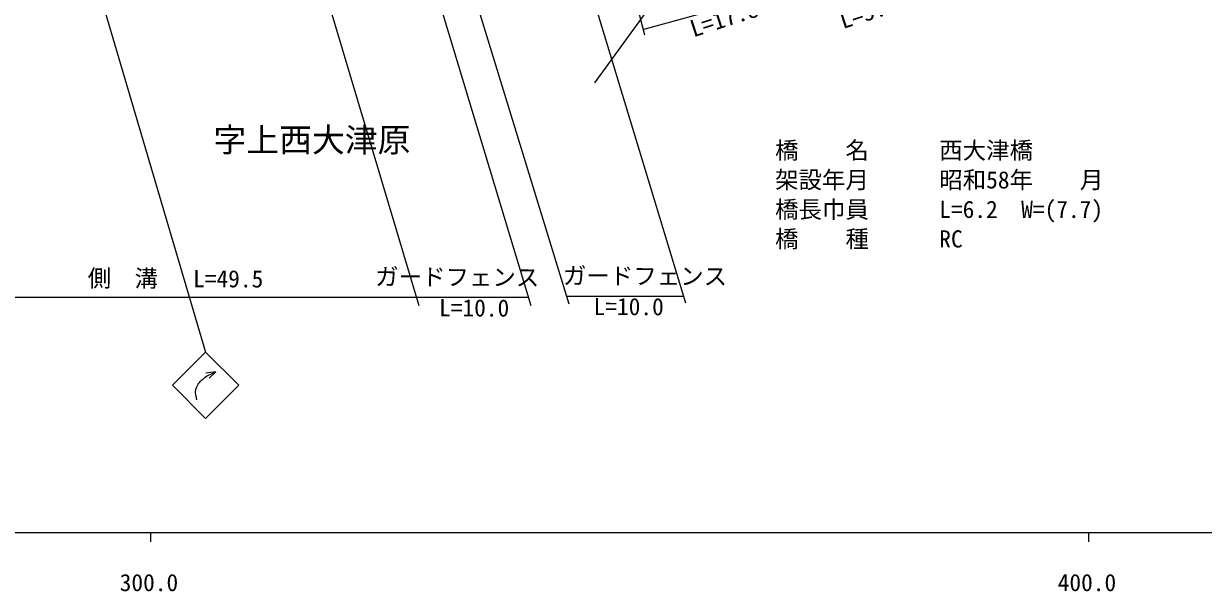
# Model space of a CAD drawing. Units: millimetres, scale not verified. Extents: x 40000 to 680000, y 20000 to 380000.
# Drawn here: x 354481 to 480259, y 198715 to 259285 of the extents above; entities that cross this region are included whole.
import ezdxf
from ezdxf.enums import TextEntityAlignment as Align

# ---------------------------------------------------------------- set-up
doc = ezdxf.new("R2010")
doc.units = ezdxf.units.MM
doc.header["$LTSCALE"] = 1000
doc.linetypes.add('CHAIN', pattern=[18.5, 12, -1.5, 3.5, -1.5])
for name, color, linetype, lineweight in [('M-BGD', 7, 'Continuous', 25), ('M-BMK', 2, 'CHAIN', 13), ('M-STR-HTXT', 7, 'Continuous', 13), ('M-STR-STR1', 1, 'Continuous', 25), ('M-STR-STRC', 7, 'Continuous', 25), ('M-TTL-BAND', 7, 'Continuous', 25)]:
    doc.layers.add(name, color=color, linetype=linetype, lineweight=lineweight)
doc.layers.add('M-BMK-HTXT', color=7, linetype='Continuous')
doc.styles.add('ＭＳ ゴシック', font='')
doc.styles.get('ＭＳ ゴシック').set_extended_font_data('MS Gothic')

msp = doc.modelspace()

# ---------------------------------------------------------------- linework, layer by layer
at = {"layer": 'M-BGD'}
msp.add_line((435521, 280801), (415342, 252947), dxfattribs=at)
at = {"layer": 'M-BMK'}
msp.add_open_spline([(282726, 256770), (288688, 256721), (290331, 256689), (295196, 256917), (299408, 257114), (301768, 257268), (305960, 257717), (310199, 258171), (312574, 258469), (316771, 259212), (321214, 259998), (323666, 260633), (328058, 261669), (332627, 262747), (335168, 263436), (339689, 264704), (347201, 266812), (351370, 268130), (358845, 270369), (363136, 271655), (364484, 272059), (369827, 273679)], degree=3, knots=[0, 0, 0, 0, 1, 1, 1, 2, 2, 2, 3, 3, 3, 4, 4, 4, 5, 5, 5, 6, 6, 6, 7, 7, 7, 7], dxfattribs=at)
at = {"layer": 'M-STR-HTXT'}
for p, q in [((415093, 279803), (420687, 258096)), ((397933, 277270), (412622, 229395)), ((383681, 272609), (396630, 229225)), ((396261, 269987), (408557, 229207)), ((412861, 269629), (425041, 229514)), ((420498, 258664), (437375, 263309)), ((412370, 230216), (424828, 230216)), ((343814, 230105), (396204, 230105)), ((396204, 230105), (408287, 230105))]:
    msp.add_line(p, q, dxfattribs=at)
at = {"layer": 'M-STR-STRC', "lineweight": 13}
for p, q in [((361806, 265138), (373878, 224247)), ((370342, 220712), (373878, 224247)), ((373878, 224247), (377413, 220712)), ((374978, 222126), (373921, 222007)), ((374978, 222126), (374268, 221471)), ((373878, 217176), (370342, 220712)), ((377413, 220712), (373878, 217176))]:
    msp.add_line(p, q, dxfattribs=at)
msp.add_open_spline([(372943, 219168), (372829, 219709), (372737, 220046), (372943, 220541), (373120, 220964), (373353, 221139), (373700, 221440), (374128, 221811), (374388, 221894), (374978, 222126)], degree=3, knots=[0, 0, 0, 0, 1, 1, 1, 2, 2, 2, 3, 3, 3, 3], dxfattribs=at)
at = {"layer": 'M-TTL-BAND'}
for p, q in [((40000, 205000), (579000, 205000)), ((368000, 205000), (368000, 204000)), ((468000, 205000), (468000, 204000))]:
    msp.add_line(p, q, dxfattribs=at)

# ---------------------------------------------------------------- texts
at = {"layer": 'M-BMK-HTXT', "style": 'ＭＳ ゴシック'}
msp.add_text('字上西大津原', height=2566, dxfattribs=at).set_placement((374723, 244826), align=Align.BOTTOM_LEFT)
at = {"layer": 'M-STR-HTXT', "style": 'ＭＳ ゴシック'}
for s, rotation, p in [('   L=17.8', 17.918, (422502, 256135)), ('   L=5.0', 17.918, (438439, 257025)), ('側\u3000溝   L=49.5', 359.734, (361305, 230669)), ('ガードフェンス   ', 359.734, (391948, 230829)), ('ガードフェンス   ', 359.734, (411973, 230937)), ('L=10.0', 359.734, (398768, 227510)), ('L=10.0', 359.734, (415242, 227649))]:
    msp.add_text(s, height=1833, rotation=rotation, dxfattribs=at).set_placement(p, align=Align.BOTTOM_LEFT)
at = {"layer": 'M-STR-STR1', "style": 'ＭＳ ゴシック'}
for s, p in [('橋\u3000\u3000名\u3000\u3000\u3000西大津橋', (434597, 244300)), ('架設年月\u3000\u3000\u3000昭和58年\u3000\u3000月', (434597, 241150)), ('橋長巾員\u3000\u3000\u3000L=6.2\u3000W=(7.7)', (434597, 238000)), ('橋\u3000\u3000種\u3000\u3000\u3000RC', (434597, 234850))]:
    msp.add_text(s, height=1833, dxfattribs=at).set_placement(p, align=Align.BOTTOM_LEFT)
at = {"layer": 'M-TTL-BAND', "style": 'ＭＳ ゴシック'}
for s, p in [('300.0', (367844, 198195)), ('400.0', (467844, 198195))]:
    msp.add_text(s, height=1833, dxfattribs=at).set_placement(p, align=Align.BOTTOM_CENTER)

doc.saveas('drawing.dxf')
